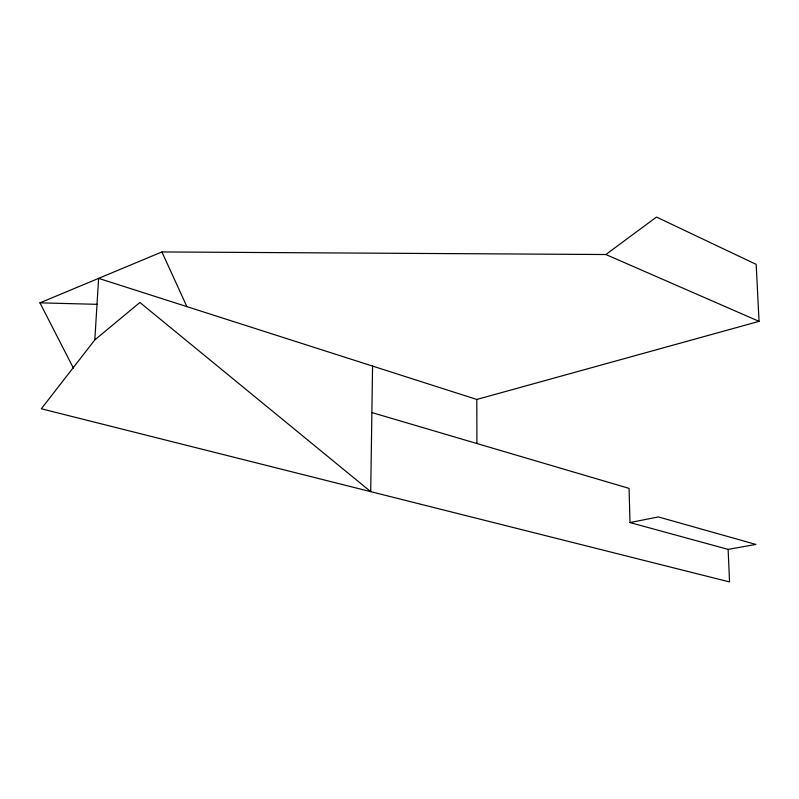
<?xml version="1.0" encoding="UTF-8"?>
<svg xmlns="http://www.w3.org/2000/svg" width="799" height="799" viewBox="0 0 799 799"><rect width="100%" height="100%" fill="white"/><g stroke="black" fill="none" stroke-linecap="round" stroke-linejoin="round"><path stroke-width="1.2" d="M372.574 366.092L370.706 491.645L139.895 302.471L94.811 339.905L41.328 408.768L729.547 581.942L728.129 549.382L630.002 522.566L629.063 488.379L371.885 412.564M94.811 339.905L98.617 278.362L476.793 399.46L759.05 321.358L756.174 264.379L656.478 217.058L605.872 254.521L161.907 251.945L39.95 302.851L73.538 368.379M630.002 522.566L658.326 516.923L755.894 544.429L728.129 549.382M39.95 302.851L97.238 304.329M605.872 254.521L759.05 321.358M161.907 251.945L186.896 306.636M476.793 399.46L476.913 443.525"/></g></svg>
